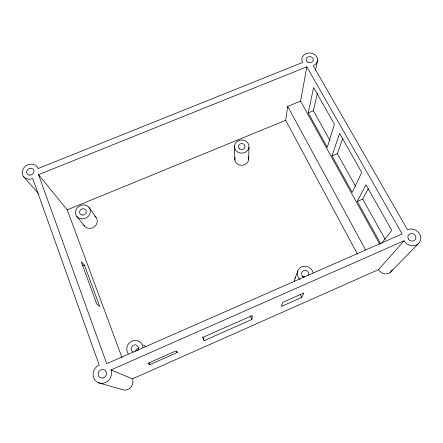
<?xml version="1.0" encoding="UTF-8"?>
<svg xmlns="http://www.w3.org/2000/svg" width="443" height="443" viewBox="0 0 443 443"><rect width="100%" height="100%" fill="white"/><g stroke="black" fill="none" stroke-linecap="round" stroke-linejoin="round"><path stroke-width="0.66" d="M248.667 159.558L248.988 147.159A7.298 6.595 -1.7 0 0 238.699 140.569A7.298 6.595 -1.7 0 0 237.47 151.949A7.298 6.595 -1.7 0 0 248.988 147.159M251.912 319.469L252.294 315.516L202.761 337.411L204.195 340.595L251.912 319.469L250.301 315.92M357.44 254.132L285.674 120.302L287.684 106.375L300.587 101.115L306.827 66.804L38.541 174.68L106.735 363.731L402.144 233.954L306.827 66.804M315.488 70.326L317.592 60.215M308.195 112.876L313.6 87.531L334.415 124.25L327.283 147.347L308.195 112.876L313.4 110.744L317.387 93.296M332.017 155.903L339.593 133.387L361.732 172.443L352.224 192.389L332.017 155.903L337.35 153.666L342.849 138.116M295.005 278.437L297.696 271.077M301.744 297.403L303.826 293.011L282.706 302.347L281.333 306.445L301.744 297.403L300.326 294.512M380.598 243.633L357.241 201.449L365.918 184.72L391.695 230.332L381.761 243.168M357.241 201.449L362.706 199.101L368.216 188.845M110.983 369.938L132.496 378.815L378.543 269.604L404.077 240.77A9.159 8.179 27.8 0 0 416.276 245.051A9.159 8.179 27.8 0 0 419.698 233.954A9.159 8.179 27.8 0 0 407.494 229.701L313.223 65.747A7.902 6.717 4.1 0 0 316.789 56.82A7.902 6.717 4.1 0 0 306.224 53.559A7.902 6.717 4.1 0 0 302.613 62.469L38.109 168.539A8.423 7.287 -28.6 0 0 27.843 164.824A8.423 7.287 -28.6 0 0 22.527 174.841A8.423 7.287 -28.6 0 0 32.782 178.579L99.188 365.032A9.757 9.048 -59 0 0 93.606 377.652A9.757 9.048 -59 0 0 105.451 382.575A9.757 9.048 -59 0 0 110.983 369.938L404.077 240.77M390.366 272.284L418.186 243.877M177.305 352.501L175.915 350.956L147.862 363.365L149.856 364.65L177.305 352.501L176.812 351.277M82.559 265.916L84.463 265.113L99.747 306.567L96.84 304.169L81.324 261.946L84.463 265.113M38.541 174.68L67.247 209.871L285.674 120.302M98.34 382.719L122.052 389.53A8.14 7.614 -63.1 0 0 130.547 387.625A8.14 7.614 -63.1 0 0 132.496 378.815M23.401 176.48L38.314 193.369M76.733 216.356L84.336 225.908M89.065 207.429L96.065 217.358M313.4 110.744L329.897 140.304M337.35 153.666L355.663 186.481M362.706 199.101L385.177 239.375M300.587 101.115L379.828 244.398M287.684 106.375L365.558 249.913M202.667 336.968L204.195 340.595M149.141 362.8L149.856 364.65M67.247 209.871L121.986 357.551M234.458 145.908L234.834 159.995M392.177 269.831A7.697 7.016 30.8 0 1 385.637 273.901A7.697 7.016 30.8 0 1 378.543 269.604M248.301 156.828A6.972 6.346 -1.5 0 1 241.933 165.317A6.972 6.346 -1.5 0 1 235.023 157.248M94.83 216.151A7.271 6.59 -29.8 0 1 94.475 226.705A7.271 6.59 -29.8 0 1 83.727 224.928M143.277 345.025A7.98 7.575 -57.8 0 1 145.952 346.908M294.628 281.582A7.625 7.282 26.9 0 1 295.542 277.29M302.165 276.36A3.483 3.322 26.5 0 1 304.734 277.03M303.942 277.041A3.622 3.444 25.2 0 1 301.838 272.495A3.622 3.444 25.2 0 1 306.451 270.629A3.622 3.444 25.2 0 1 308.566 275.169M299.939 279.422A8.013 7.62 25.2 0 1 301.234 267.057A8.013 7.62 25.2 0 1 312.991 272.628M135.669 351.21A3.644 3.455 -57.5 0 1 138.775 348.065M133.343 352.069A3.793 3.594 -56.2 0 1 131.654 346.935A3.793 3.594 -56.2 0 1 136.898 345.402A3.793 3.594 -56.2 0 1 137.684 350.801M128.265 353.763A8.4 7.952 -56.2 0 1 131.97 341.055A8.4 7.952 -56.2 0 1 142.895 347.334M82.282 215.06A3.444 3.101 -29.2 0 0 86.092 210.575A3.444 3.101 -29.2 0 0 80.36 210.032A3.444 3.101 -29.2 0 0 82.282 215.06M239.79 148.97A3.3 2.979 -1.7 0 0 245.001 146.816A3.3 2.979 -1.7 0 0 240.361 143.831A3.3 2.979 -1.7 0 0 239.79 148.97M81.54 218.931A7.62 6.861 -29.2 0 0 89.94 208.991A7.62 6.861 -29.2 0 0 77.259 207.817A7.62 6.861 -29.2 0 0 81.54 218.931M29.526 175.074A3.81 3.295 -28.6 0 0 33.845 170.25A3.81 3.295 -28.6 0 0 27.593 169.686A3.81 3.295 -28.6 0 0 29.526 175.074M103.717 377.735A4.408 4.087 -59 0 0 104.991 370.287A4.408 4.087 -59 0 0 98.191 373.299A4.408 4.087 -59 0 0 103.717 377.735M408.368 238.899A4.142 3.699 27.8 0 0 415.379 239.558A4.142 3.699 27.8 0 0 411.918 233.561A4.142 3.699 27.8 0 0 408.368 238.899M307.73 62.125A3.572 3.035 4.1 0 0 313.267 59.894A3.572 3.035 4.1 0 0 308.112 56.881A3.572 3.035 4.1 0 0 307.73 62.125"/></g></svg>
